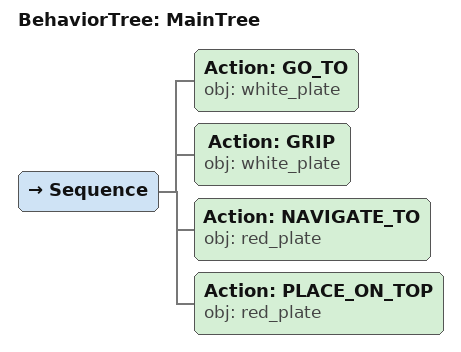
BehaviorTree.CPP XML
<root main_tree_to_execute="MainTree">
  <BehaviorTree ID="MainTree">
    <Sequence>
      <!-- Go to white_plate -->
      <Action ID="GO_TO" obj="white_plate" />
      <!-- Grip white_plate -->
      <Action ID="GRIP" obj="white_plate" />
      <!-- Navigate to red_plate -->
      <Action ID="NAVIGATE_TO" obj="red_plate" />
      <!-- Place on top of red_plate -->
      <Action ID="PLACE_ON_TOP" obj="red_plate" />
    </Sequence>
  </BehaviorTree>
</root>
